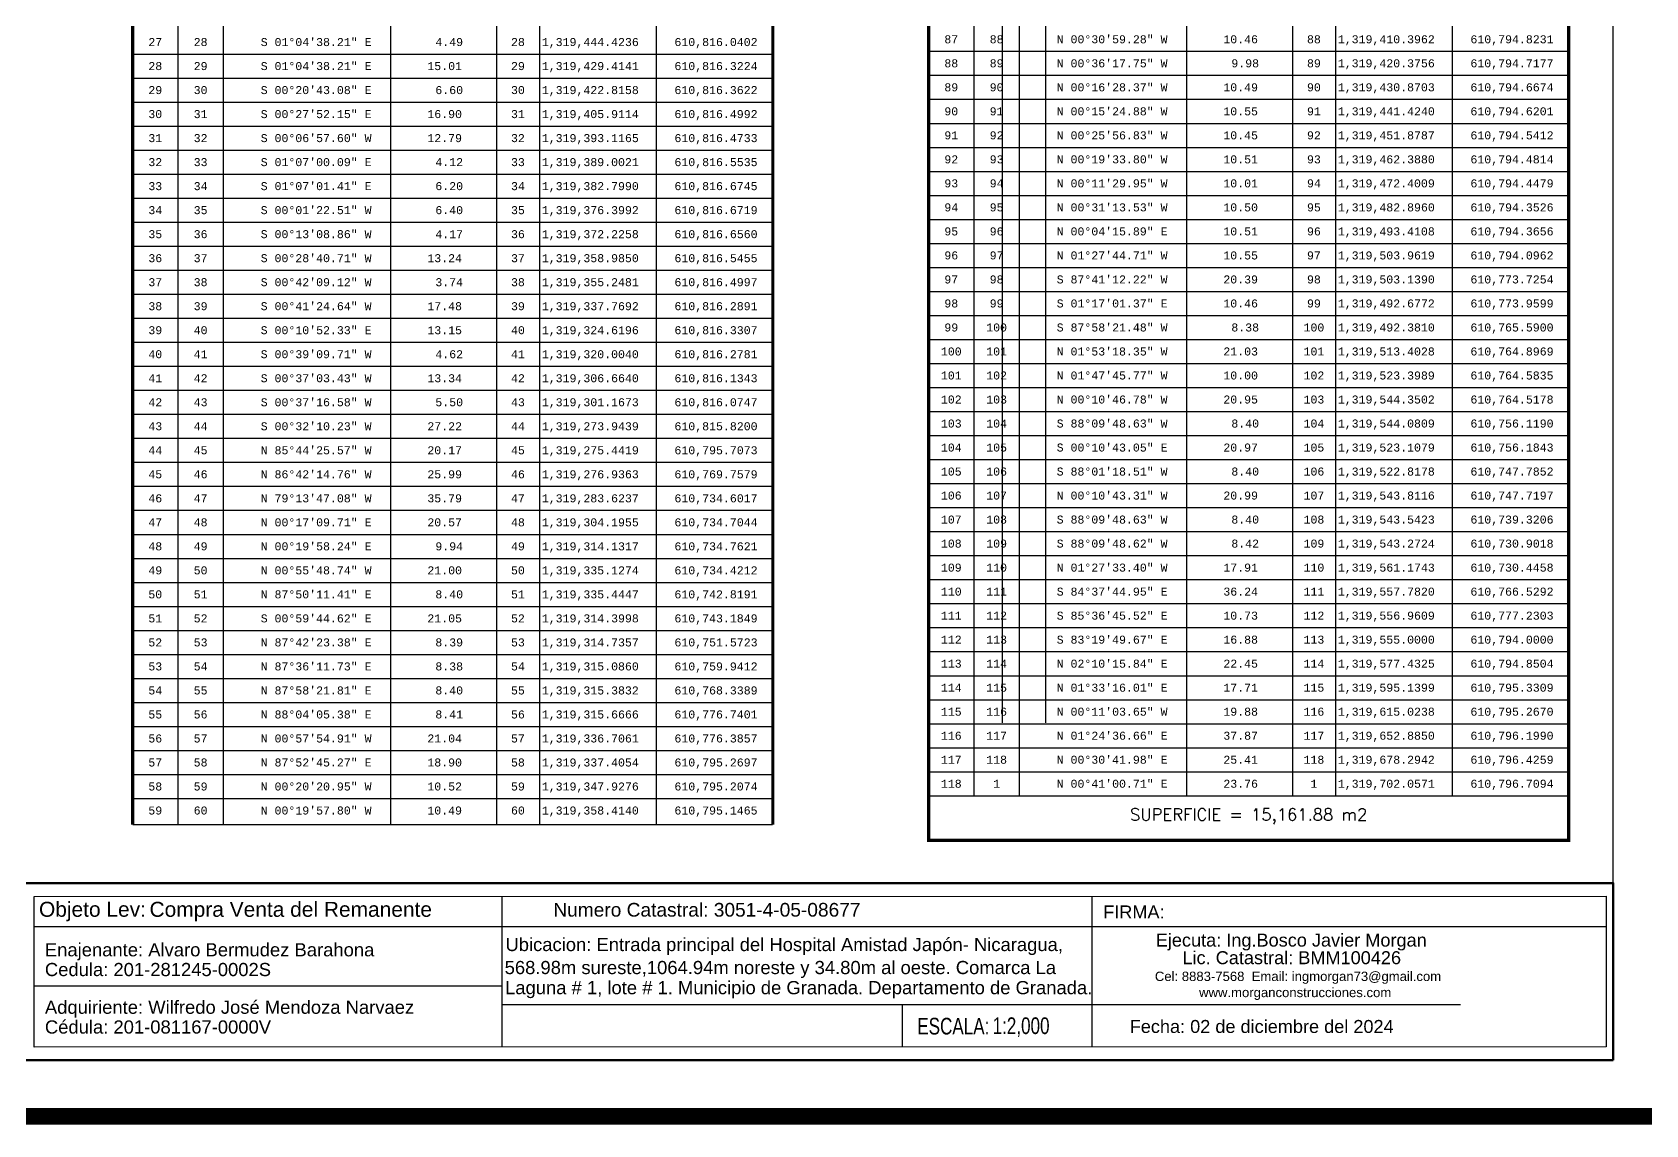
# Model space of a CAD drawing. Header units: millimetres. Extents: x 603916 to 1211550, y 1309898 to 2622648.
# Drawn here: x 604996.8 to 605217.8, y 1310555.3 to 1310704.9 of the extents above; entities that cross this region are included whole.
import ezdxf
from ezdxf.enums import TextEntityAlignment as Align

# ---------------------------------------------------------------- set-up
doc = ezdxf.new("R2010")
doc.units = ezdxf.units.MM
for name, color, linetype in [('CAJETIN', 5, 'Continuous'), ('CVL_CUADCON', 1, 'Continuous'), ('CVL_CUADCON_LIN', 8, 'Continuous'), ('CVL_CUADCON_TIT', 1, 'Continuous'), ('CVL_CUADCON_TX', 2, 'Continuous'), ('FRAME 025', 7, 'Continuous')]:
    doc.layers.add(name, color=color, linetype=linetype)
doc.styles.add('HECTOR LOPEZ', font='arial.ttf')
doc.styles.add('HUECA1', font='HUECA1.shx')
doc.styles.add('MONOTXT4', font='MONOTXT4.shx')
doc.styles.add('Style-ENGINEERING', font='ENGINEERING.shx')
doc.styles.add('TSN - Swis721 LtCn BT', font='swisscl.ttf')

msp = doc.modelspace()

# ---------------------------------------------------------------- linework, layer by layer
for p, q in [((605061.102, 1310586.533), (605061.102, 1310565.932)), ((605141.896, 1310586.545), (605141.896, 1310565.905)), ((604997.078, 1310582.414), (605137.451, 1310582.414)), ((605137.451, 1310582.414), (605212.375, 1310582.414)), ((605061.102, 1310571.699), (605192.389, 1310571.714)), ((605115.931, 1310571.605), (605115.931, 1310565.901))]:
    msp.add_line(p, q)
at = {"const_width": 2.28}
msp.add_lwpolyline([(604809.23, 1310556.394), (605228.33, 1310556.394), (605228.33, 1310853.394), (604809.23, 1310853.394)], close=True, dxfattribs=at)
at = {"lineweight": 50}
msp.add_lwpolyline([(605213.33, 1310564.098), (604995.262, 1310564.098), (604995.262, 1310588.346), (605213.33, 1310588.346)], close=True, dxfattribs=at)
msp.add_lwpolyline([(605212.375, 1310565.916), (604997.078, 1310565.883), (604997.078, 1310586.523), (605212.375, 1310586.556)], close=True)
msp.add_lwpolyline([(604997.078, 1310574.262), (605061.102, 1310574.262)])
at = {"layer": 'CAJETIN'}
for p, q in [((605213.33, 1310564.098), (605213.33, 1310838.394)), ((604824.23, 1310564.098), (605213.33, 1310564.098))]:
    msp.add_line(p, q, dxfattribs=at)
at = {"layer": 'CVL_CUADCON', "color": 1, "linetype": 'Continuous', "lineweight": 30, "flags": 128}
for points, const_width in [([(605010.544, 1310596.353), (605010.544, 1310806.034), (605098.217, 1310806.034), (605098.217, 1310596.353)], 0.439), ([(605207.235, 1310761.464), (605207.235, 1310594.207), (605119.562, 1310594.207), (605119.562, 1310761.464)], 0.439), ([(605010.544, 1310596.353), (605098.217, 1310596.353)], 0.164)]:
    msp.add_lwpolyline(points, dxfattribs=dict(at, const_width=const_width))
at = {"layer": 'CVL_CUADCON_LIN', "color": 8, "linetype": 'Continuous', "lineweight": 30, "ltscale": 0.5}
for p, q in [((605022.964, 1310800.828), (605022.964, 1310596.353)), ((605045.844, 1310800.828), (605045.844, 1310596.353)), ((605060.362, 1310800.828), (605060.362, 1310596.353)), ((605066.267, 1310800.828), (605066.267, 1310596.353)), ((605016.749, 1310797.289), (605016.749, 1310596.353)), ((605082.242, 1310797.289), (605082.242, 1310596.353)), ((605135.578, 1310770.705), (605135.578, 1310610.312)), ((605129.638, 1310767.323), (605129.638, 1310610.312)), ((605125.767, 1310761.464), (605125.767, 1310600.31)), ((605131.982, 1310761.464), (605131.982, 1310600.31)), ((605154.862, 1310761.464), (605154.862, 1310600.31)), ((605169.38, 1310761.464), (605169.38, 1310600.31)), ((605175.285, 1310761.464), (605175.285, 1310600.31)), ((605191.26, 1310761.464), (605191.26, 1310600.31)), ((605010.544, 1310701.887), (605098.217, 1310701.887)), ((605119.562, 1310702.264), (605207.235, 1310702.264)), ((605010.544, 1310698.598), (605098.217, 1310698.598)), ((605119.562, 1310698.976), (605207.235, 1310698.976)), ((605010.544, 1310695.309), (605098.217, 1310695.309)), ((605119.562, 1310695.687), (605207.235, 1310695.687)), ((605010.544, 1310692.02), (605098.217, 1310692.02)), ((605119.562, 1310692.398), (605207.235, 1310692.398)), ((605010.544, 1310688.731), (605098.217, 1310688.731)), ((605119.562, 1310689.109), (605207.235, 1310689.109)), ((605010.544, 1310685.443), (605098.217, 1310685.443)), ((605119.562, 1310685.82), (605207.235, 1310685.82)), ((605010.544, 1310682.154), (605098.217, 1310682.154)), ((605119.562, 1310682.531), (605207.235, 1310682.531)), ((605010.544, 1310678.865), (605098.217, 1310678.865)), ((605119.562, 1310679.242), (605207.235, 1310679.242)), ((605010.544, 1310675.576), (605098.217, 1310675.576)), ((605119.562, 1310675.954), (605207.235, 1310675.954)), ((605010.544, 1310672.287), (605098.217, 1310672.287)), ((605119.562, 1310672.665), (605207.235, 1310672.665)), ((605010.544, 1310668.998), (605098.217, 1310668.998)), ((605119.562, 1310669.376), (605207.235, 1310669.376)), ((605010.544, 1310665.709), (605098.217, 1310665.709)), ((605119.562, 1310666.087), (605207.235, 1310666.087)), ((605010.544, 1310662.421), (605098.217, 1310662.421)), ((605119.562, 1310662.798), (605207.235, 1310662.798)), ((605010.544, 1310659.132), (605098.217, 1310659.132)), ((605119.562, 1310659.509), (605207.235, 1310659.509)), ((605010.544, 1310655.843), (605098.217, 1310655.843)), ((605119.562, 1310656.22), (605207.235, 1310656.22)), ((605010.544, 1310652.554), (605098.217, 1310652.554)), ((605119.562, 1310652.932), (605207.235, 1310652.932)), ((605010.544, 1310649.265), (605098.217, 1310649.265)), ((605119.562, 1310649.643), (605207.235, 1310649.643)), ((605010.544, 1310645.976), (605098.217, 1310645.976)), ((605119.562, 1310646.354), (605207.235, 1310646.354)), ((605010.544, 1310642.688), (605098.217, 1310642.688)), ((605119.562, 1310643.065), (605207.235, 1310643.065)), ((605010.544, 1310639.399), (605098.217, 1310639.399)), ((605119.562, 1310639.776), (605207.235, 1310639.776)), ((605010.544, 1310636.11), (605098.217, 1310636.11)), ((605119.562, 1310636.487), (605207.235, 1310636.487)), ((605119.562, 1310633.199), (605207.235, 1310633.199)), ((605010.544, 1310632.821), (605098.217, 1310632.821)), ((605010.544, 1310629.532), (605098.217, 1310629.532)), ((605119.562, 1310629.91), (605207.235, 1310629.91)), ((605119.562, 1310626.621), (605207.235, 1310626.621)), ((605010.544, 1310626.243), (605098.217, 1310626.243)), ((605010.544, 1310622.954), (605098.217, 1310622.954)), ((605119.562, 1310623.332), (605207.235, 1310623.332)), ((605119.562, 1310620.043), (605207.235, 1310620.043)), ((605010.544, 1310619.666), (605098.217, 1310619.666)), ((605010.544, 1310616.377), (605098.217, 1310616.377)), ((605119.562, 1310616.754), (605207.235, 1310616.754)), ((605119.562, 1310613.465), (605207.235, 1310613.465)), ((605010.544, 1310613.088), (605098.217, 1310613.088)), ((605010.544, 1310609.799), (605098.217, 1310609.799)), ((605119.562, 1310610.177), (605207.235, 1310610.177)), ((605119.562, 1310606.888), (605207.235, 1310606.888)), ((605010.544, 1310606.51), (605098.217, 1310606.51)), ((605010.544, 1310603.221), (605098.217, 1310603.221)), ((605119.562, 1310603.599), (605207.235, 1310603.599)), ((605119.562, 1310600.31), (605207.235, 1310600.31)), ((605010.544, 1310599.932), (605098.217, 1310599.932))]:
    msp.add_line(p, q, dxfattribs=at)

# ---------------------------------------------------------------- texts
at = {"color": 7, "lineweight": 50, "style": 'HECTOR LOPEZ'}
for s, height, p in [('Objeto Lev:', 2.05045, (604997.72, 1310583.734)), ('Compra Venta del Remanente ', 2.05045, (605012.857, 1310583.73)), ('Enajenante: Alvaro Bermudez Barahona', 1.8044, (604998.53, 1310578.315)), ('Ubicacion: Entrada principal del Hospital Amistad Japón- Nicaragua,', 1.8044, (605061.607, 1310579.034)), ('Cedula: 201-281245-0002S', 1.8044, (604998.53, 1310575.608)), ('568.98m sureste,1064.94m noreste y 34.80m al oeste. Comarca La ', 1.8044, (605061.496, 1310575.882)), ('Laguna # 1, lote # 1. Municipio de Granada. Departamento de Granada.', 1.8044, (605061.551, 1310573.127)), ('Adquiriente: Wilfredo José Mendoza Narvaez', 1.8044, (604998.53, 1310570.447)), ('Cédula: 201-081167-0000V', 1.8044, (604998.53, 1310567.739))]:
    msp.add_text(s, height=height, dxfattribs=at).set_placement(p)
at = {"attachment_point": 1, "style": 'Style-ENGINEERING'}
for s, insert, char_height, width in [('{\\fArial|b0|i0|c0|p34;Numero Catastral: 3051-4-05-08677}', (605068.165, 1310585.63), 1.87457, 91.96519), ('{\\fArial|b0|i0|c0|p34;FIRMA:}', (605143.466, 1310585.285), 1.77694, 69.63112), ('{\\fArial|b0|i0|c0|p34;Ejecuta: Ing.Bosco Javier Morgan}', (605150.67, 1310581.428), 1.77694, 69.63112), ('{\\fArial|b0|i0|c0|p34;Lic. Catastral: BMM100426}', (605154.327, 1310579.018), 1.77694, 69.63112), ('{\\fArial|b0|i0|c0|p34;Fecha: 02 de diciembre del 2024}', (605147.103, 1310569.6), 1.77694, 69.63112)]:
    msp.add_mtext(s, dxfattribs=dict(at, insert=insert, char_height=char_height, width=width))
at = {"color": 1, "insert": (605150.549, 1310576.22), "char_height": 1.28406, "width": 69.63112, "attachment_point": 1, "style": 'Style-ENGINEERING'}
msp.add_mtext('{\\fArial|b0|i0|c0|p34;Cel: 8883-7568  Email: ingmorgan73@gmail.com}', dxfattribs=at)
at = {"color": 5, "insert": (605156.605, 1310574.013), "char_height": 1.28406, "width": 69.63112, "attachment_point": 1, "style": 'Style-ENGINEERING'}
msp.add_mtext('{\\fArial|b0|i0|c0|p34;www.morganconstrucciones.com}', dxfattribs=at)
at = {"layer": 'CVL_CUADCON_TIT', "color": 1, "lineweight": 30, "ltscale": 0.5, "style": 'HUECA1'}
msp.add_text('SUPERFICIE = 15,161.88 m2', height=1.64443, dxfattribs=at).set_placement((605163.398, 1310597.496), align=Align.MIDDLE)
at = {"layer": 'CVL_CUADCON_TX', "color": 2, "lineweight": 30, "ltscale": 0.5, "style": 'MONOTXT4'}
for s, height, p in [('27', 1.0963, (605013.646, 1310702.983)), ('28', 1.0963, (605019.856, 1310702.983)), ('28', 1.0963, (605063.315, 1310702.983)), ('87', 1.0963, (605122.664, 1310703.361)), ('88', 1.0963, (605128.874, 1310703.361)), ('88', 1.0963, (605172.332, 1310703.361)), ('28', 1.0963, (605013.646, 1310699.694)), ('29', 1.0963, (605019.856, 1310699.694)), ('29', 1.0963, (605063.315, 1310699.694)), ('88', 1.0963, (605122.664, 1310700.072)), ('89', 1.0963, (605128.874, 1310700.072)), ('89', 1.0963, (605172.332, 1310700.072)), ('29', 1.0963, (605013.646, 1310696.405)), ('30', 1.0963, (605019.856, 1310696.405)), ('30', 1.0963, (605063.315, 1310696.405)), ('89', 1.0963, (605122.664, 1310696.783)), ('90', 1.0963, (605128.874, 1310696.783)), ('90', 1.0963, (605172.332, 1310696.783)), ('30', 1.0963, (605013.646, 1310693.117)), ('31', 1.0963, (605019.856, 1310693.117)), ('31', 1.0963, (605063.315, 1310693.117)), ('90', 1.0963, (605122.664, 1310693.494)), ('91', 1.0963, (605128.874, 1310693.494)), ('91', 1.0963, (605172.332, 1310693.494)), ('31', 1.0963, (605013.646, 1310689.828)), ('32', 1.0963, (605019.856, 1310689.828)), ('32', 1.0963, (605063.315, 1310689.828)), ('91', 1.0963, (605122.664, 1310690.205)), ('92', 1.0963, (605128.874, 1310690.205)), ('92', 1.0963, (605172.332, 1310690.205)), ('32', 1.0963, (605013.646, 1310686.539)), ('33', 1.0963, (605019.856, 1310686.539)), ('33', 1.0963, (605063.315, 1310686.539)), ('92', 1.0963, (605122.664, 1310686.916)), ('93', 1.0963, (605128.874, 1310686.916)), ('93', 1.0963, (605172.332, 1310686.916)), ('33', 1.0963, (605013.646, 1310683.25)), ('34', 1.0963, (605019.856, 1310683.25)), ('34', 1.0963, (605063.315, 1310683.25)), ('93', 1.0963, (605122.664, 1310683.628)), ('94', 1.0963, (605128.874, 1310683.628)), ('94', 1.0963, (605172.332, 1310683.628)), ('34', 1.0963, (605013.646, 1310679.961)), ('35', 1.0963, (605019.856, 1310679.961)), ('35', 1.0963, (605063.315, 1310679.961)), ('94', 1.0963, (605122.664, 1310680.339)), ('95', 1.0963, (605128.874, 1310680.339)), ('95', 1.0963, (605172.332, 1310680.339)), ('35', 1.0963, (605013.646, 1310676.672)), ('36', 1.0963, (605019.856, 1310676.672)), ('36', 1.0963, (605063.315, 1310676.672)), ('95', 1.0963, (605122.664, 1310677.05)), ('96', 1.0963, (605128.874, 1310677.05)), ('96', 1.0963, (605172.332, 1310677.05)), ('36', 1.0963, (605013.646, 1310673.383)), ('37', 1.0963, (605019.856, 1310673.383)), ('37', 1.0963, (605063.315, 1310673.383)), ('96', 1.0963, (605122.664, 1310673.761)), ('97', 1.0963, (605128.874, 1310673.761)), ('97', 1.0963, (605172.332, 1310673.761)), ('37', 1.0963, (605013.646, 1310670.095)), ('38', 1.0963, (605019.856, 1310670.095)), ('38', 1.0963, (605063.315, 1310670.095)), ('97', 1.0963, (605122.664, 1310670.472)), ('98', 1.0963, (605128.874, 1310670.472)), ('98', 1.0963, (605172.332, 1310670.472)), ('38', 1.0963, (605013.646, 1310666.806)), ('39', 1.0963, (605019.856, 1310666.806)), ('39', 1.0963, (605063.315, 1310666.806)), ('98', 1.0963, (605122.664, 1310667.183)), ('99', 1.0963, (605128.874, 1310667.183)), ('99', 1.0963, (605172.332, 1310667.183)), ('39', 1.0963, (605013.646, 1310663.517)), ('40', 1.0963, (605019.856, 1310663.517)), ('40', 1.0963, (605063.315, 1310663.517)), ('99', 1.0963, (605122.664, 1310663.894)), ('100', 1.0963, (605128.874, 1310663.894)), ('100', 1.0963, (605172.332, 1310663.894)), ('40', 1.0963, (605013.646, 1310660.228)), ('41', 1.0963, (605019.856, 1310660.228)), ('41', 1.0963, (605063.315, 1310660.228)), ('100', 1.0963, (605122.664, 1310660.606)), ('101', 1.0963, (605128.874, 1310660.606)), ('101', 1.0963, (605172.332, 1310660.606)), ('41', 1.0963, (605013.646, 1310656.939)), ('42', 1.0963, (605019.856, 1310656.939)), ('42', 1.0963, (605063.315, 1310656.939)), ('101', 1.0963, (605122.664, 1310657.317)), ('102', 1.0963, (605128.874, 1310657.317)), ('102', 1.0963, (605172.332, 1310657.317)), ('42', 1.0963, (605013.646, 1310653.65)), ('43', 1.0963, (605019.856, 1310653.65)), ('43', 1.0963, (605063.315, 1310653.65)), ('102', 1.0963, (605122.664, 1310654.028)), ('103', 1.0963, (605128.874, 1310654.028)), ('103', 1.0963, (605172.332, 1310654.028)), ('43', 1.0963, (605013.646, 1310650.362)), ('44', 1.0963, (605019.856, 1310650.362)), ('44', 1.0963, (605063.315, 1310650.362)), ('103', 1.0963, (605122.664, 1310650.739)), ('104', 1.0963, (605128.874, 1310650.739)), ('104', 1.0963, (605172.332, 1310650.739)), ('44', 1.0963, (605013.646, 1310647.073)), ('45', 1.0963, (605019.856, 1310647.073)), ('45', 1.0963, (605063.315, 1310647.073)), ('104', 1.0963, (605122.664, 1310647.45)), ('105', 1.0963, (605128.874, 1310647.45)), ('105', 1.0963, (605172.332, 1310647.45)), ('45', 1.0963, (605013.646, 1310643.784)), ('46', 1.0963, (605019.856, 1310643.784)), ('46', 1.0963, (605063.315, 1310643.784)), ('105', 1.0963, (605122.664, 1310644.161)), ('106', 1.0963, (605128.874, 1310644.161)), ('106', 1.0963, (605172.332, 1310644.161)), ('46', 1.0963, (605013.646, 1310640.495)), ('47', 1.0963, (605019.856, 1310640.495)), ('47', 1.0963, (605063.315, 1310640.495)), ('106', 1.0963, (605122.664, 1310640.873)), ('107', 1.0963, (605128.874, 1310640.873)), ('107', 1.0963, (605172.332, 1310640.873)), ('47', 1.0963, (605013.646, 1310637.206)), ('48', 1.0963, (605019.856, 1310637.206)), ('48', 1.0963, (605063.315, 1310637.206)), ('107', 1.0963, (605122.664, 1310637.584)), ('108', 1.0963, (605128.874, 1310637.584)), ('108', 1.0963, (605172.332, 1310637.584)), ('108', 1.0963, (605122.664, 1310634.295)), ('109', 1.0963, (605128.874, 1310634.295)), ('109', 1.0963, (605172.332, 1310634.295)), ('48', 1.0963, (605013.646, 1310633.917)), ('49', 1.0963, (605019.856, 1310633.917)), ('49', 1.0963, (605063.315, 1310633.917)), ('49', 1.0963, (605013.646, 1310630.628)), ('50', 1.0963, (605019.856, 1310630.628)), ('50', 1.0963, (605063.315, 1310630.628)), ('109', 1.0963, (605122.664, 1310631.006)), ('110', 1.0963, (605128.874, 1310631.006)), ('110', 1.0963, (605172.332, 1310631.006)), ('110', 1.0963, (605122.664, 1310627.717)), ('111', 1.0963, (605128.874, 1310627.717)), ('111', 1.0963, (605172.332, 1310627.717)), ('50', 1.0963, (605013.646, 1310627.34)), ('51', 1.0963, (605019.856, 1310627.34)), ('51', 1.0963, (605063.315, 1310627.34)), ('51', 1.0963, (605013.646, 1310624.051)), ('52', 1.0963, (605019.856, 1310624.051)), ('52', 1.0963, (605063.315, 1310624.051)), ('111', 1.0963, (605122.664, 1310624.428)), ('112', 1.0963, (605128.874, 1310624.428)), ('112', 1.0963, (605172.332, 1310624.428)), ('112', 1.0963, (605122.664, 1310621.139)), ('113', 1.0963, (605128.874, 1310621.139)), ('113', 1.0963, (605172.332, 1310621.139)), ('52', 1.0963, (605013.646, 1310620.762)), ('53', 1.0963, (605019.856, 1310620.762)), ('53', 1.0963, (605063.315, 1310620.762)), ('53', 1.0963, (605013.646, 1310617.473)), ('54', 1.0963, (605019.856, 1310617.473)), ('54', 1.0963, (605063.315, 1310617.473)), ('113', 1.0963, (605122.664, 1310617.851)), ('114', 1.0963, (605128.874, 1310617.851)), ('114', 1.0963, (605172.332, 1310617.851)), ('114', 1.0963, (605122.664, 1310614.562)), ('115', 1.0963, (605128.874, 1310614.562)), ('115', 1.0963, (605172.332, 1310614.562)), ('54', 1.0963, (605013.646, 1310614.184)), ('55', 1.0963, (605019.856, 1310614.184)), ('55', 1.0963, (605063.315, 1310614.184)), ('55', 1.0963, (605013.646, 1310610.895)), ('56', 1.0963, (605019.856, 1310610.895)), ('56', 1.0963, (605063.315, 1310610.895)), ('115', 1.0963, (605122.664, 1310611.273)), ('116', 1.0963, (605128.874, 1310611.273)), ('116', 1.0963, (605172.332, 1310611.273)), ('116', 1.0963, (605122.664, 1310607.984)), ('117', 1.0963, (605128.874, 1310607.984)), ('117', 1.0963, (605172.332, 1310607.984)), ('56', 1.0963, (605013.646, 1310607.606)), ('57', 1.0963, (605019.856, 1310607.606)), ('57', 1.0963, (605063.315, 1310607.606)), ('57', 1.0963, (605013.646, 1310604.318)), ('58', 1.0963, (605019.856, 1310604.318)), ('58', 1.0963, (605063.315, 1310604.318)), ('117', 1.0963, (605122.664, 1310604.695)), ('118', 1.0963, (605128.874, 1310604.695)), ('118', 1.0963, (605172.332, 1310604.695)), ('118', 1.0963, (605122.664, 1310601.406)), ('1', 1.096, (605128.874, 1310601.406)), ('1', 1.096, (605172.332, 1310601.406)), ('58', 1.0963, (605013.646, 1310601.029)), ('59', 1.0963, (605019.856, 1310601.029)), ('59', 1.0963, (605063.315, 1310601.029)), ('59', 1.0963, (605013.646, 1310597.74)), ('60', 1.0963, (605019.856, 1310597.74)), ('60', 1.0963, (605063.315, 1310597.74))]:
    msp.add_text(s, height=height, dxfattribs=at).set_placement(p, align=Align.CENTER)
for s, height, p in [('S 01%%d04\'38.21" E', 1.09628, (605028.085, 1310702.983)), ('4.49', 1.0963, (605052.005, 1310702.983)), ('1,319,444.4236', 1.09628, (605066.586, 1310702.983)), ('610,816.0402', 1.09628, (605084.751, 1310702.983)), ('N 00%%d30\'59.28" W', 1.09628, (605137.102, 1310703.361)), ('10.46', 1.0963, (605159.927, 1310703.361)), ('1,319,410.3962', 1.09628, (605175.604, 1310703.361)), ('610,794.8231', 1.09628, (605193.769, 1310703.361)), ('S 01%%d04\'38.21" E', 1.09628, (605028.085, 1310699.694)), ('15.01', 1.0963, (605050.909, 1310699.694)), ('1,319,429.4141', 1.09628, (605066.586, 1310699.694)), ('610,816.3224', 1.09628, (605084.751, 1310699.694)), ('N 00%%d36\'17.75" W', 1.09628, (605137.102, 1310700.072)), ('9.98', 1.0963, (605161.023, 1310700.072)), ('1,319,420.3756', 1.09628, (605175.604, 1310700.072)), ('610,794.7177', 1.09628, (605193.769, 1310700.072)), ('S 00%%d20\'43.08" E', 1.09628, (605028.085, 1310696.405)), ('6.60', 1.0963, (605052.005, 1310696.405)), ('1,319,422.8158', 1.09628, (605066.586, 1310696.405)), ('610,816.3622', 1.09628, (605084.751, 1310696.405)), ('N 00%%d16\'28.37" W', 1.09628, (605137.102, 1310696.783)), ('10.49', 1.0963, (605159.927, 1310696.783)), ('1,319,430.8703', 1.09628, (605175.604, 1310696.783)), ('610,794.6674', 1.09628, (605193.769, 1310696.783)), ('S 00%%d27\'52.15" E', 1.09628, (605028.085, 1310693.117)), ('16.90', 1.0963, (605050.909, 1310693.117)), ('1,319,405.9114', 1.09628, (605066.586, 1310693.117)), ('610,816.4992', 1.09628, (605084.751, 1310693.117)), ('N 00%%d15\'24.88" W', 1.09628, (605137.102, 1310693.494)), ('10.55', 1.0963, (605159.927, 1310693.494)), ('1,319,441.4240', 1.09628, (605175.604, 1310693.494)), ('610,794.6201', 1.09628, (605193.769, 1310693.494)), ('S 00%%d06\'57.60" W', 1.09628, (605028.085, 1310689.828)), ('12.79', 1.0963, (605050.909, 1310689.828)), ('1,319,393.1165', 1.09628, (605066.586, 1310689.828)), ('610,816.4733', 1.09628, (605084.751, 1310689.828)), ('N 00%%d25\'56.83" W', 1.09628, (605137.102, 1310690.205)), ('10.45', 1.0963, (605159.927, 1310690.205)), ('1,319,451.8787', 1.09628, (605175.604, 1310690.205)), ('610,794.5412', 1.09628, (605193.769, 1310690.205)), ('S 01%%d07\'00.09" E', 1.09628, (605028.085, 1310686.539)), ('4.12', 1.0963, (605052.005, 1310686.539)), ('1,319,389.0021', 1.09628, (605066.586, 1310686.539)), ('610,816.5535', 1.09628, (605084.751, 1310686.539)), ('N 00%%d19\'33.80" W', 1.09628, (605137.102, 1310686.916)), ('10.51', 1.0963, (605159.927, 1310686.916)), ('1,319,462.3880', 1.09628, (605175.604, 1310686.916)), ('610,794.4814', 1.09628, (605193.769, 1310686.916)), ('S 01%%d07\'01.41" E', 1.09628, (605028.085, 1310683.25)), ('6.20', 1.0963, (605052.005, 1310683.25)), ('1,319,382.7990', 1.09628, (605066.586, 1310683.25)), ('610,816.6745', 1.09628, (605084.751, 1310683.25)), ('N 00%%d11\'29.95" W', 1.09628, (605137.102, 1310683.628)), ('10.01', 1.0963, (605159.927, 1310683.628)), ('1,319,472.4009', 1.09628, (605175.604, 1310683.628)), ('610,794.4479', 1.09628, (605193.769, 1310683.628)), ('S 00%%d01\'22.51" W', 1.09628, (605028.085, 1310679.961)), ('6.40', 1.0963, (605052.005, 1310679.961)), ('1,319,376.3992', 1.09628, (605066.586, 1310679.961)), ('610,816.6719', 1.09628, (605084.751, 1310679.961)), ('N 00%%d31\'13.53" W', 1.09628, (605137.102, 1310680.339)), ('10.50', 1.0963, (605159.927, 1310680.339)), ('1,319,482.8960', 1.09628, (605175.604, 1310680.339)), ('610,794.3526', 1.09628, (605193.769, 1310680.339)), ('S 00%%d13\'08.86" W', 1.09628, (605028.085, 1310676.672)), ('4.17', 1.0963, (605052.005, 1310676.672)), ('1,319,372.2258', 1.09628, (605066.586, 1310676.672)), ('610,816.6560', 1.09628, (605084.751, 1310676.672)), ('N 00%%d04\'15.89" E', 1.09628, (605137.102, 1310677.05)), ('10.51', 1.0963, (605159.927, 1310677.05)), ('1,319,493.4108', 1.09628, (605175.604, 1310677.05)), ('610,794.3656', 1.09628, (605193.769, 1310677.05)), ('S 00%%d28\'40.71" W', 1.09628, (605028.085, 1310673.383)), ('13.24', 1.0963, (605050.909, 1310673.383)), ('1,319,358.9850', 1.09628, (605066.586, 1310673.383)), ('610,816.5455', 1.09628, (605084.751, 1310673.383)), ('N 01%%d27\'44.71" W', 1.09628, (605137.102, 1310673.761)), ('10.55', 1.0963, (605159.927, 1310673.761)), ('1,319,503.9619', 1.09628, (605175.604, 1310673.761)), ('610,794.0962', 1.09628, (605193.769, 1310673.761)), ('S 00%%d42\'09.12" W', 1.09628, (605028.085, 1310670.095)), ('3.74', 1.0963, (605052.005, 1310670.095)), ('1,319,355.2481', 1.09628, (605066.586, 1310670.095)), ('610,816.4997', 1.09628, (605084.751, 1310670.095)), ('S 87%%d41\'12.22" W', 1.09628, (605137.102, 1310670.472)), ('20.39', 1.0963, (605159.927, 1310670.472)), ('1,319,503.1390', 1.09628, (605175.604, 1310670.472)), ('610,773.7254', 1.09628, (605193.769, 1310670.472)), ('S 00%%d41\'24.64" W', 1.09628, (605028.085, 1310666.806)), ('17.48', 1.0963, (605050.909, 1310666.806)), ('1,319,337.7692', 1.09628, (605066.586, 1310666.806)), ('610,816.2891', 1.09628, (605084.751, 1310666.806)), ('S 01%%d17\'01.37" E', 1.09628, (605137.102, 1310667.183)), ('10.46', 1.0963, (605159.927, 1310667.183)), ('1,319,492.6772', 1.09628, (605175.604, 1310667.183)), ('610,773.9599', 1.09628, (605193.769, 1310667.183)), ('S 00%%d10\'52.33" E', 1.09628, (605028.085, 1310663.517)), ('13.15', 1.0963, (605050.909, 1310663.517)), ('1,319,324.6196', 1.09628, (605066.586, 1310663.517)), ('610,816.3307', 1.09628, (605084.751, 1310663.517)), ('S 87%%d58\'21.48" W', 1.09628, (605137.102, 1310663.894)), ('8.38', 1.0963, (605161.023, 1310663.894)), ('1,319,492.3810', 1.09628, (605175.604, 1310663.894)), ('610,765.5900', 1.09628, (605193.769, 1310663.894)), ('S 00%%d39\'09.71" W', 1.09628, (605028.085, 1310660.228)), ('4.62', 1.0963, (605052.005, 1310660.228)), ('1,319,320.0040', 1.09628, (605066.586, 1310660.228)), ('610,816.2781', 1.09628, (605084.751, 1310660.228)), ('N 01%%d53\'18.35" W', 1.09628, (605137.102, 1310660.606)), ('21.03', 1.0963, (605159.927, 1310660.606)), ('1,319,513.4028', 1.09628, (605175.604, 1310660.606)), ('610,764.8969', 1.09628, (605193.769, 1310660.606)), ('S 00%%d37\'03.43" W', 1.09628, (605028.085, 1310656.939)), ('13.34', 1.0963, (605050.909, 1310656.939)), ('1,319,306.6640', 1.09628, (605066.586, 1310656.939)), ('610,816.1343', 1.09628, (605084.751, 1310656.939)), ('N 01%%d47\'45.77" W', 1.09628, (605137.102, 1310657.317)), ('10.00', 1.0963, (605159.927, 1310657.317)), ('1,319,523.3989', 1.09628, (605175.604, 1310657.317)), ('610,764.5835', 1.09628, (605193.769, 1310657.317)), ('S 00%%d37\'16.58" W', 1.09628, (605028.085, 1310653.65)), ('5.50', 1.0963, (605052.005, 1310653.65)), ('1,319,301.1673', 1.09628, (605066.586, 1310653.65)), ('610,816.0747', 1.09628, (605084.751, 1310653.65)), ('N 00%%d10\'46.78" W', 1.09628, (605137.102, 1310654.028)), ('20.95', 1.0963, (605159.927, 1310654.028)), ('1,319,544.3502', 1.09628, (605175.604, 1310654.028)), ('610,764.5178', 1.09628, (605193.769, 1310654.028)), ('S 00%%d32\'10.23" W', 1.09628, (605028.085, 1310650.362)), ('27.22', 1.0963, (605050.909, 1310650.362)), ('1,319,273.9439', 1.09628, (605066.586, 1310650.362)), ('610,815.8200', 1.09628, (605084.751, 1310650.362)), ('S 88%%d09\'48.63" W', 1.09628, (605137.102, 1310650.739)), ('8.40', 1.0963, (605161.023, 1310650.739)), ('1,319,544.0809', 1.09628, (605175.604, 1310650.739)), ('610,756.1190', 1.09628, (605193.769, 1310650.739)), ('S 00%%d10\'43.05" E', 1.09628, (605137.102, 1310647.45)), ('N 85%%d44\'25.57" W', 1.09628, (605028.085, 1310647.073)), ('20.17', 1.0963, (605050.909, 1310647.073)), ('1,319,275.4419', 1.09628, (605066.586, 1310647.073)), ('610,795.7073', 1.09628, (605084.751, 1310647.073)), ('20.97', 1.0963, (605159.927, 1310647.45)), ('1,319,523.1079', 1.09628, (605175.604, 1310647.45)), ('610,756.1843', 1.09628, (605193.769, 1310647.45)), ('N 86%%d42\'14.76" W', 1.09628, (605028.085, 1310643.784)), ('25.99', 1.0963, (605050.909, 1310643.784)), ('1,319,276.9363', 1.09628, (605066.586, 1310643.784)), ('610,769.7579', 1.09628, (605084.751, 1310643.784)), ('S 88%%d01\'18.51" W', 1.09628, (605137.102, 1310644.161)), ('8.40', 1.0963, (605161.023, 1310644.161)), ('1,319,522.8178', 1.09628, (605175.604, 1310644.161)), ('610,747.7852', 1.09628, (605193.769, 1310644.161)), ('N 00%%d10\'43.31" W', 1.09628, (605137.102, 1310640.873)), ('N 79%%d13\'47.08" W', 1.09628, (605028.085, 1310640.495)), ('35.79', 1.0963, (605050.909, 1310640.495)), ('1,319,283.6237', 1.09628, (605066.586, 1310640.495)), ('610,734.6017', 1.09628, (605084.751, 1310640.495)), ('20.99', 1.0963, (605159.927, 1310640.873)), ('1,319,543.8116', 1.09628, (605175.604, 1310640.873)), ('610,747.7197', 1.09628, (605193.769, 1310640.873)), ('N 00%%d17\'09.71" E', 1.09628, (605028.085, 1310637.206)), ('20.57', 1.0963, (605050.909, 1310637.206)), ('1,319,304.1955', 1.09628, (605066.586, 1310637.206)), ('610,734.7044', 1.09628, (605084.751, 1310637.206)), ('S 88%%d09\'48.63" W', 1.09628, (605137.102, 1310637.584)), ('8.40', 1.0963, (605161.023, 1310637.584)), ('1,319,543.5423', 1.09628, (605175.604, 1310637.584)), ('610,739.3206', 1.09628, (605193.769, 1310637.584)), ('S 88%%d09\'48.62" W', 1.09628, (605137.102, 1310634.295)), ('8.42', 1.0963, (605161.023, 1310634.295)), ('1,319,543.2724', 1.09628, (605175.604, 1310634.295)), ('610,730.9018', 1.09628, (605193.769, 1310634.295)), ('N 00%%d19\'58.24" E', 1.09628, (605028.085, 1310633.917)), ('9.94', 1.0963, (605052.005, 1310633.917)), ('1,319,314.1317', 1.09628, (605066.586, 1310633.917)), ('610,734.7621', 1.09628, (605084.751, 1310633.917)), ('N 00%%d55\'48.74" W', 1.09628, (605028.085, 1310630.628)), ('21.00', 1.0963, (605050.909, 1310630.628)), ('1,319,335.1274', 1.09628, (605066.586, 1310630.628)), ('610,734.4212', 1.09628, (605084.751, 1310630.628)), ('N 01%%d27\'33.40" W', 1.09628, (605137.102, 1310631.006)), ('17.91', 1.0963, (605159.927, 1310631.006)), ('1,319,561.1743', 1.09628, (605175.604, 1310631.006)), ('610,730.4458', 1.09628, (605193.769, 1310631.006)), ('S 84%%d37\'44.95" E', 1.09628, (605137.102, 1310627.717)), ('36.24', 1.0963, (605159.927, 1310627.717)), ('1,319,557.7820', 1.09628, (605175.604, 1310627.717)), ('610,766.5292', 1.09628, (605193.769, 1310627.717)), ('N 87%%d50\'11.41" E', 1.09628, (605028.085, 1310627.34)), ('8.40', 1.0963, (605052.005, 1310627.34)), ('1,319,335.4447', 1.09628, (605066.586, 1310627.34)), ('610,742.8191', 1.09628, (605084.751, 1310627.34)), ('S 00%%d59\'44.62" E', 1.09628, (605028.085, 1310624.051)), ('21.05', 1.0963, (605050.909, 1310624.051)), ('1,319,314.3998', 1.09628, (605066.586, 1310624.051)), ('610,743.1849', 1.09628, (605084.751, 1310624.051)), ('S 85%%d36\'45.52" E', 1.09628, (605137.102, 1310624.428)), ('10.73', 1.0963, (605159.927, 1310624.428)), ('1,319,556.9609', 1.09628, (605175.604, 1310624.428)), ('610,777.2303', 1.09628, (605193.769, 1310624.428)), ('S 83%%d19\'49.67" E', 1.09628, (605137.102, 1310621.139)), ('16.88', 1.0963, (605159.927, 1310621.139)), ('1,319,555.0000', 1.09628, (605175.604, 1310621.139)), ('610,794.0000', 1.09628, (605193.769, 1310621.139)), ('N 87%%d42\'23.38" E', 1.09628, (605028.085, 1310620.762)), ('8.39', 1.0963, (605052.005, 1310620.762)), ('1,319,314.7357', 1.09628, (605066.586, 1310620.762)), ('610,751.5723', 1.09628, (605084.751, 1310620.762)), ('N 87%%d36\'11.73" E', 1.09628, (605028.085, 1310617.473)), ('8.38', 1.0963, (605052.005, 1310617.473)), ('1,319,315.0860', 1.09628, (605066.586, 1310617.473)), ('610,759.9412', 1.09628, (605084.751, 1310617.473)), ('N 02%%d10\'15.84" E', 1.09628, (605137.102, 1310617.851)), ('22.45', 1.0963, (605159.927, 1310617.851)), ('1,319,577.4325', 1.09628, (605175.604, 1310617.851)), ('610,794.8504', 1.09628, (605193.769, 1310617.851)), ('N 01%%d33\'16.01" E', 1.09628, (605137.102, 1310614.562)), ('17.71', 1.0963, (605159.927, 1310614.562)), ('1,319,595.1399', 1.09628, (605175.604, 1310614.562)), ('610,795.3309', 1.09628, (605193.769, 1310614.562)), ('N 87%%d58\'21.81" E', 1.09628, (605028.085, 1310614.184)), ('8.40', 1.0963, (605052.005, 1310614.184)), ('1,319,315.3832', 1.09628, (605066.586, 1310614.184)), ('610,768.3389', 1.09628, (605084.751, 1310614.184)), ('N 88%%d04\'05.38" E', 1.09628, (605028.085, 1310610.895)), ('8.41', 1.0963, (605052.005, 1310610.895)), ('1,319,315.6666', 1.09628, (605066.586, 1310610.895)), ('610,776.7401', 1.09628, (605084.751, 1310610.895)), ('N 00%%d11\'03.65" W', 1.09628, (605137.102, 1310611.273)), ('19.88', 1.0963, (605159.927, 1310611.273)), ('1,319,615.0238', 1.09628, (605175.604, 1310611.273)), ('610,795.2670', 1.09628, (605193.769, 1310611.273)), ('N 01%%d24\'36.66" E', 1.09628, (605137.102, 1310607.984)), ('37.87', 1.0963, (605159.927, 1310607.984)), ('1,319,652.8850', 1.09628, (605175.604, 1310607.984)), ('610,796.1990', 1.09628, (605193.769, 1310607.984)), ('N 00%%d57\'54.91" W', 1.09628, (605028.085, 1310607.606)), ('21.04', 1.0963, (605050.909, 1310607.606)), ('1,319,336.7061', 1.09628, (605066.586, 1310607.606)), ('610,776.3857', 1.09628, (605084.751, 1310607.606)), ('N 87%%d52\'45.27" E', 1.09628, (605028.085, 1310604.318)), ('18.90', 1.0963, (605050.909, 1310604.318)), ('1,319,337.4054', 1.09628, (605066.586, 1310604.318)), ('610,795.2697', 1.09628, (605084.751, 1310604.318)), ('N 00%%d30\'41.98" E', 1.09628, (605137.102, 1310604.695)), ('25.41', 1.0963, (605159.927, 1310604.695)), ('1,319,678.2942', 1.09628, (605175.604, 1310604.695)), ('610,796.4259', 1.09628, (605193.769, 1310604.695)), ('N 00%%d41\'00.71" E', 1.09628, (605137.102, 1310601.406)), ('23.76', 1.0963, (605159.927, 1310601.406)), ('1,319,702.0571', 1.09628, (605175.604, 1310601.406)), ('610,796.7094', 1.09628, (605193.769, 1310601.406)), ('N 00%%d20\'20.95" W', 1.09628, (605028.085, 1310601.029)), ('10.52', 1.0963, (605050.909, 1310601.029)), ('1,319,347.9276', 1.09628, (605066.586, 1310601.029)), ('610,795.2074', 1.09628, (605084.751, 1310601.029)), ('N 00%%d19\'57.80" W', 1.09628, (605028.085, 1310597.74)), ('10.49', 1.0963, (605050.909, 1310597.74)), ('1,319,358.4140', 1.09628, (605066.586, 1310597.74)), ('610,795.1465', 1.09628, (605084.751, 1310597.74))]:
    msp.add_text(s, height=height, dxfattribs=at).set_placement(p)
at = {"layer": 'FRAME 025', "color": 0, "style": 'TSN - Swis721 LtCn BT'}
for s, p in [('ESCALA:', (605118.007, 1310568.753)), ('1:2,000', (605128.322, 1310568.816))]:
    msp.add_text(s, height=2.2807, dxfattribs=at).set_placement(p, align=Align.MIDDLE_LEFT)

doc.saveas('drawing.dxf')
